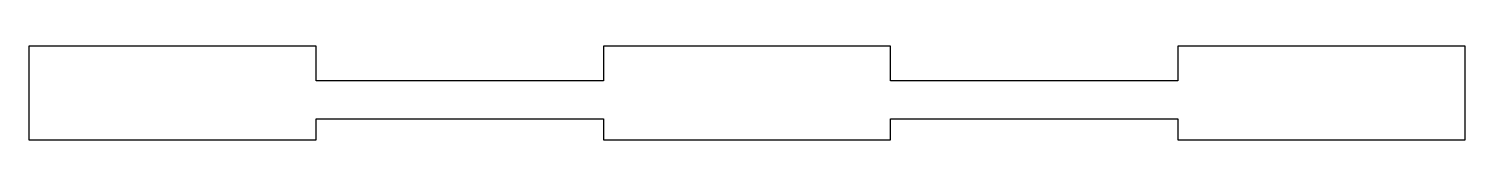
# Model space of a CAD drawing. Header units: millimetres. Extents: x -103 to 103, y -7 to 7.
import ezdxf

# ---------------------------------------------------------------- set-up
doc = ezdxf.new("R2010")
doc.units = ezdxf.units.MM

msp = doc.modelspace()

# ---------------------------------------------------------------- linework, layer by layer
at = {"color": 7, "linetype": 'Continuous', "lineweight": 25}
for p, q in [((-103.25, 6.75), (-103.25, -6.75)), ((-61.95, 6.75), (-103.25, 6.75)), ((-61.95, 1.75), (-61.95, 6.75)), ((-20.65, 6.75), (-20.65, 1.75)), ((20.65, 6.75), (-20.65, 6.75)), ((20.65, 1.75), (20.65, 6.75)), ((61.95, 6.75), (61.95, 1.75)), ((103.25, 6.75), (61.95, 6.75)), ((103.25, -6.75), (103.25, 6.75)), ((-20.65, 1.75), (-61.95, 1.75)), ((61.95, 1.75), (20.65, 1.75)), ((-61.95, -3.75), (-20.65, -3.75)), ((-61.95, -6.75), (-61.95, -3.75)), ((-20.65, -3.75), (-20.65, -6.75)), ((20.65, -3.75), (61.95, -3.75)), ((20.65, -6.75), (20.65, -3.75)), ((61.95, -3.75), (61.95, -6.75)), ((-103.25, -6.75), (-61.95, -6.75)), ((-20.65, -6.75), (20.65, -6.75)), ((61.95, -6.75), (103.25, -6.75))]:
    msp.add_line(p, q, dxfattribs=at)

doc.saveas('drawing.dxf')
